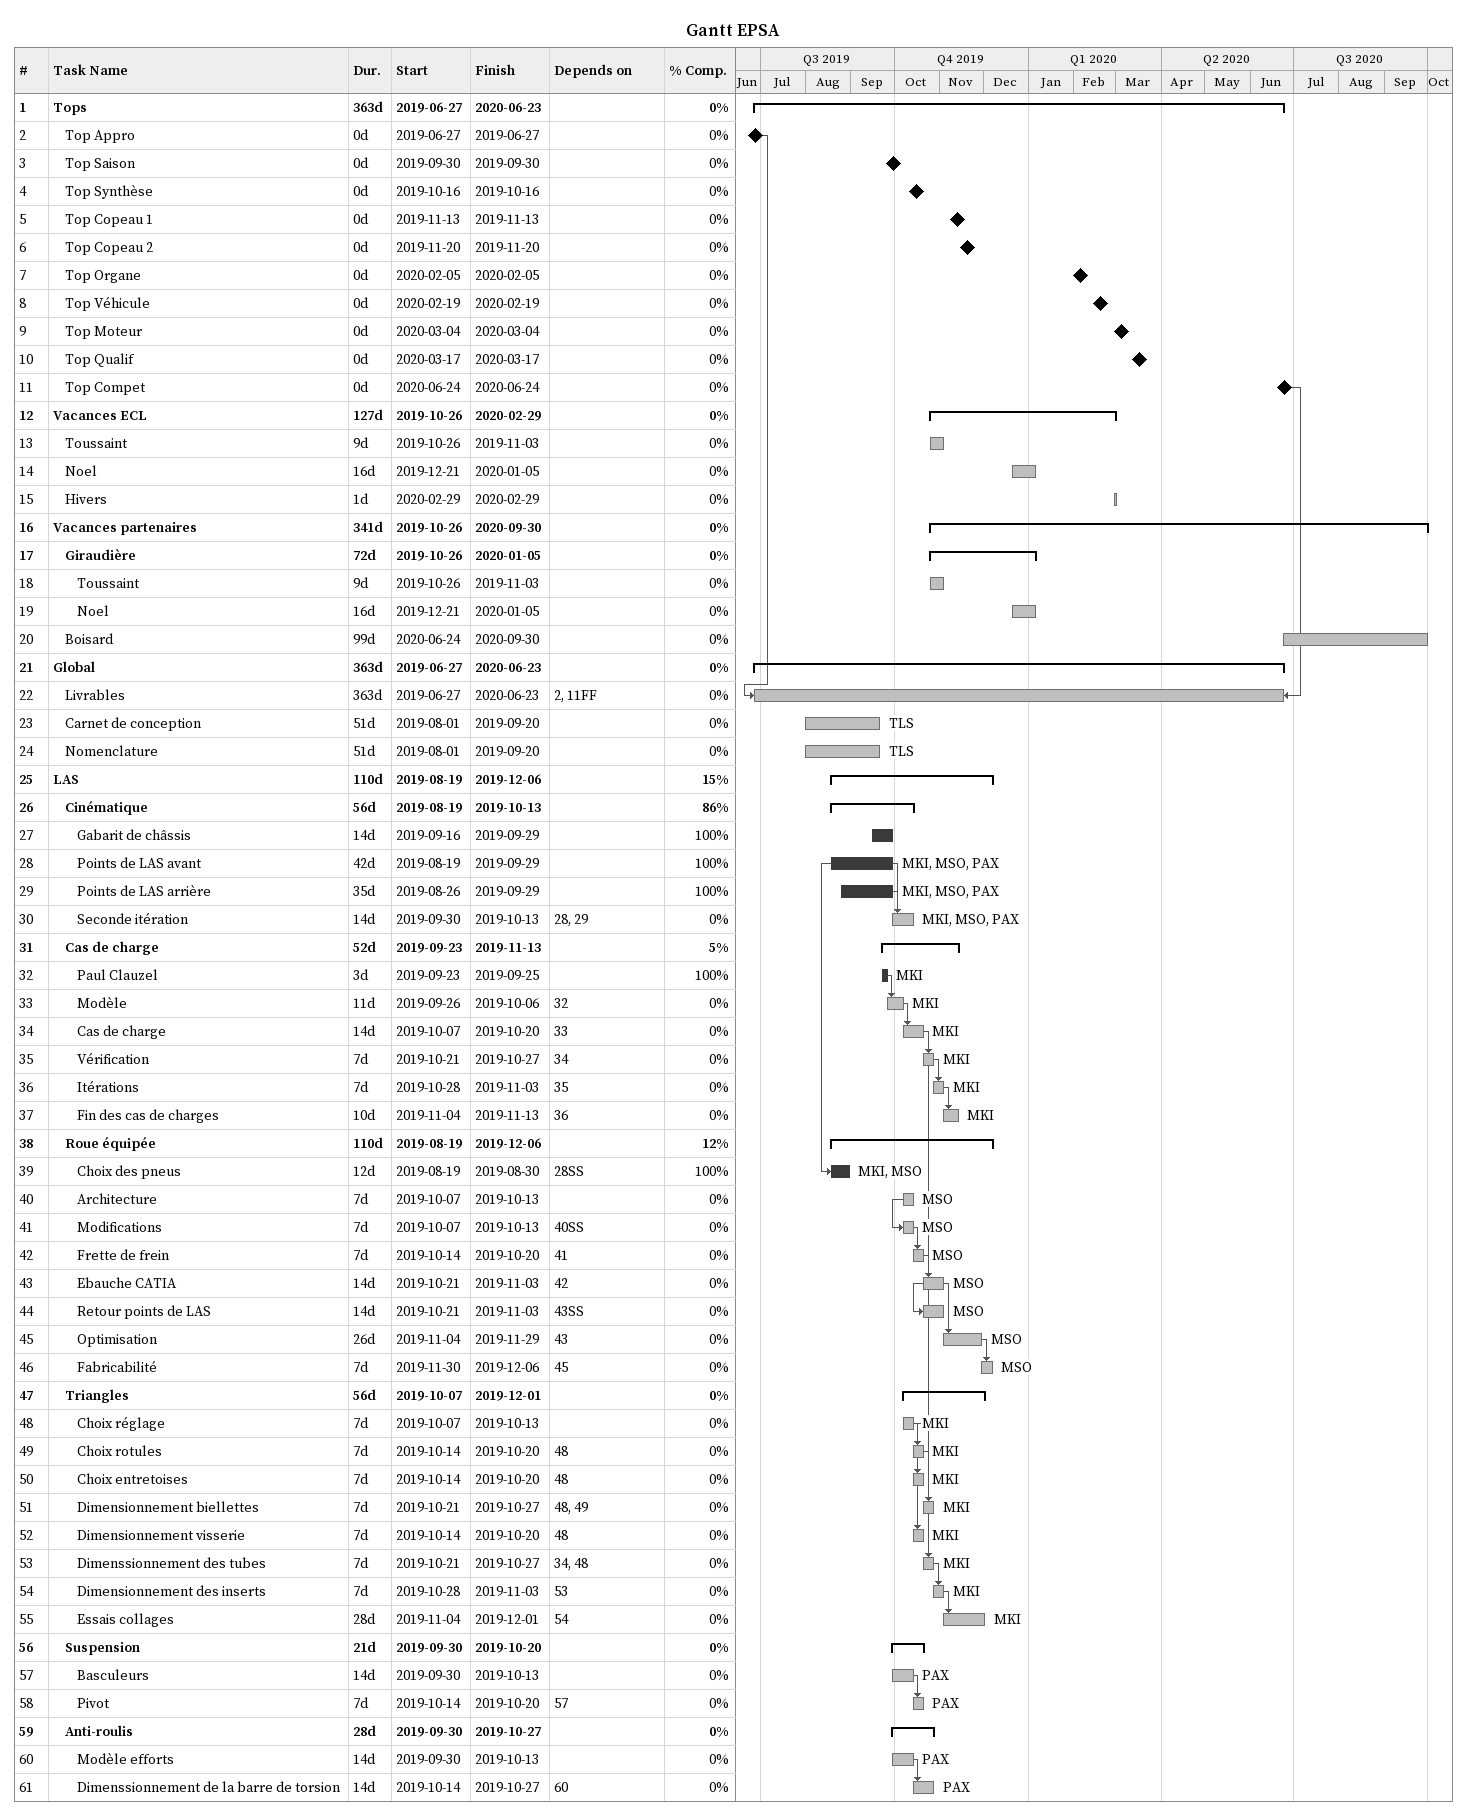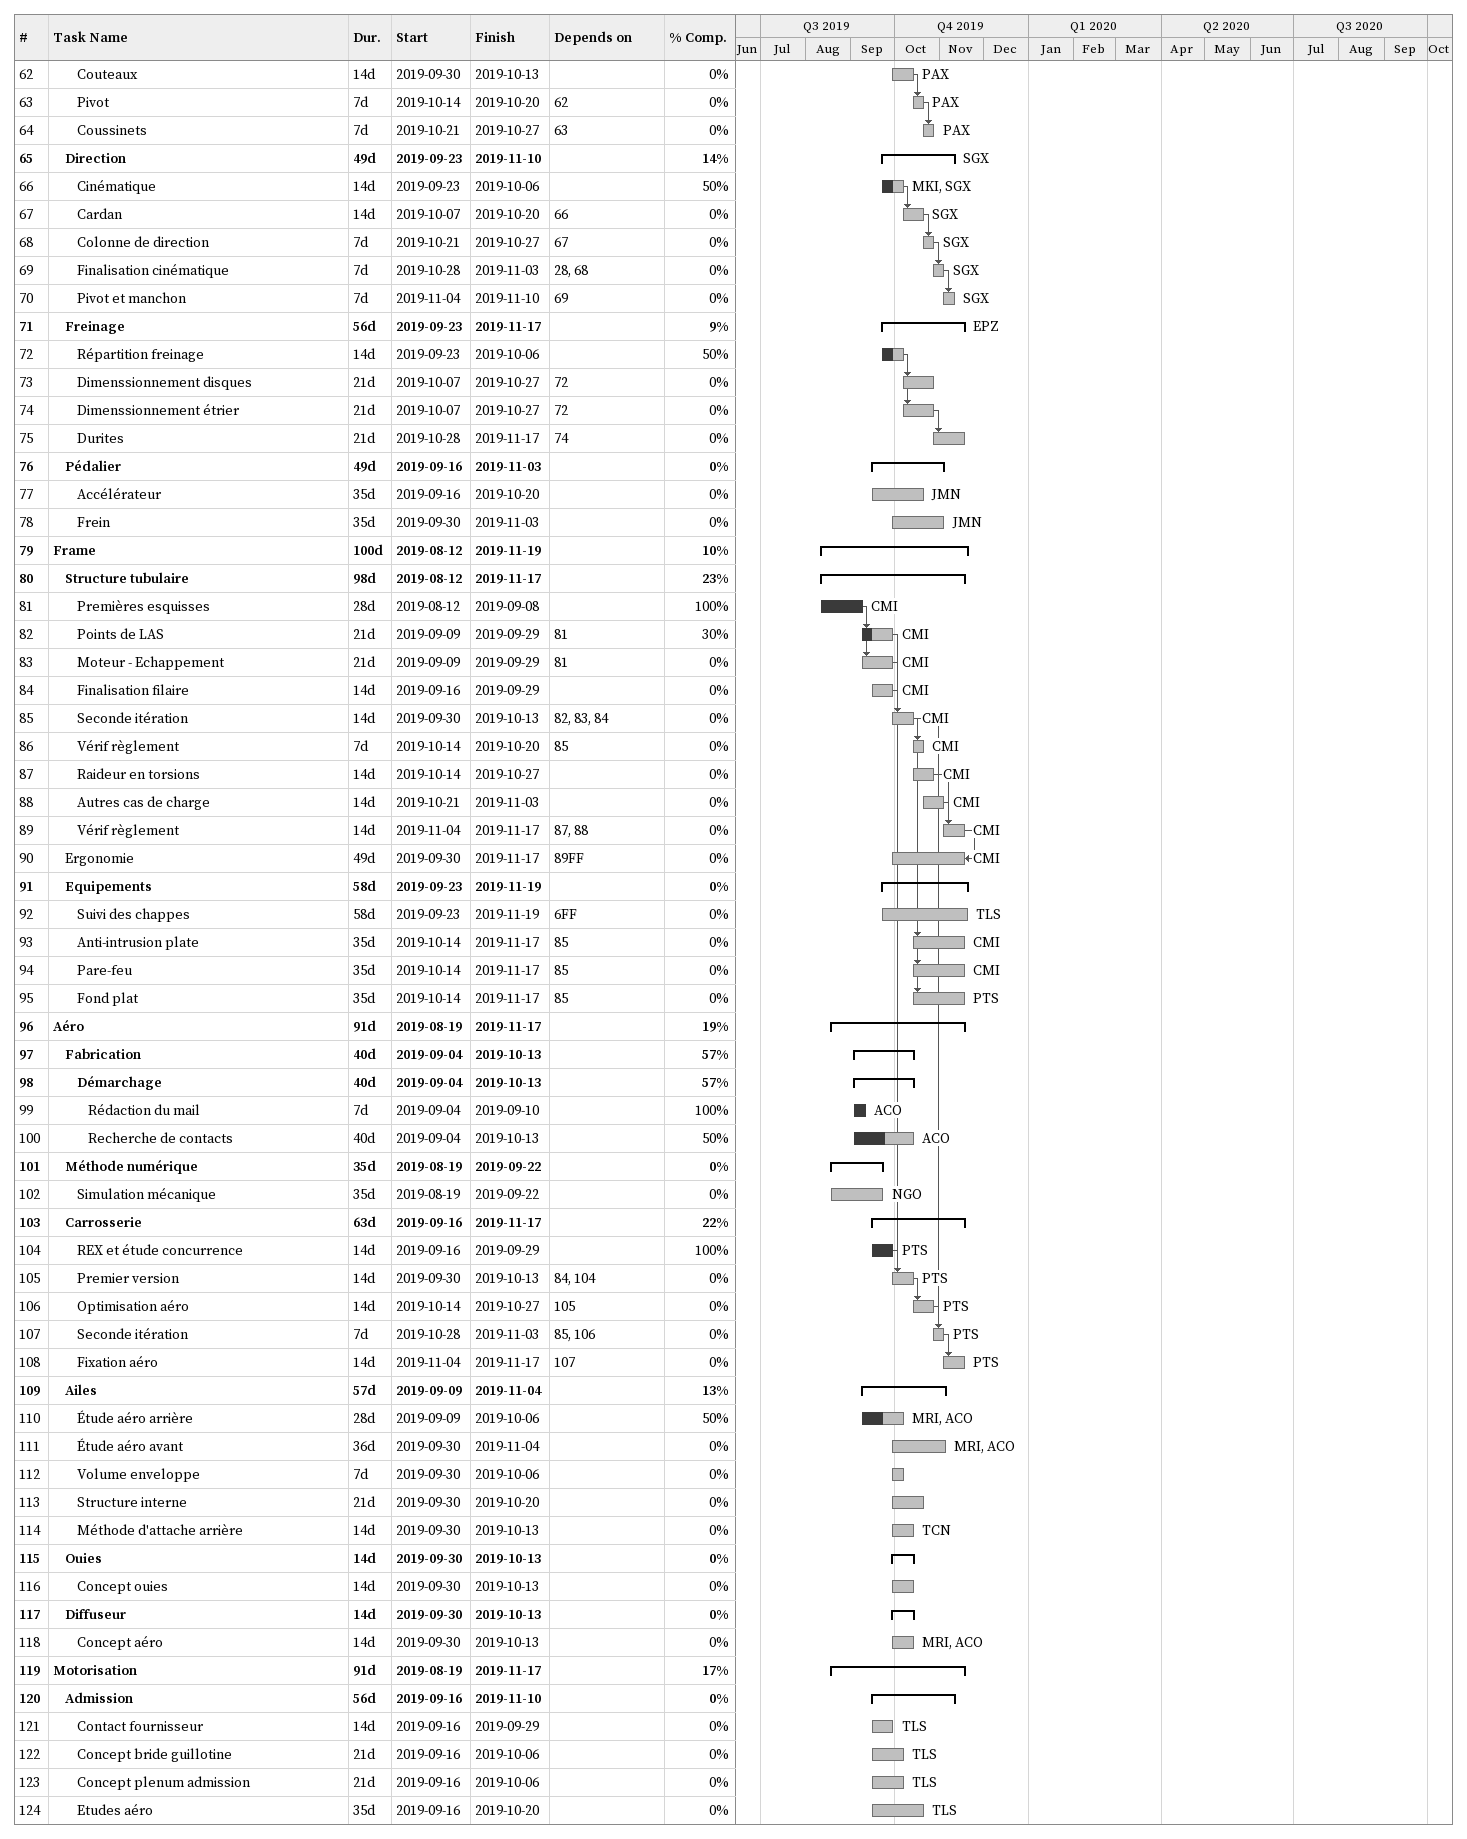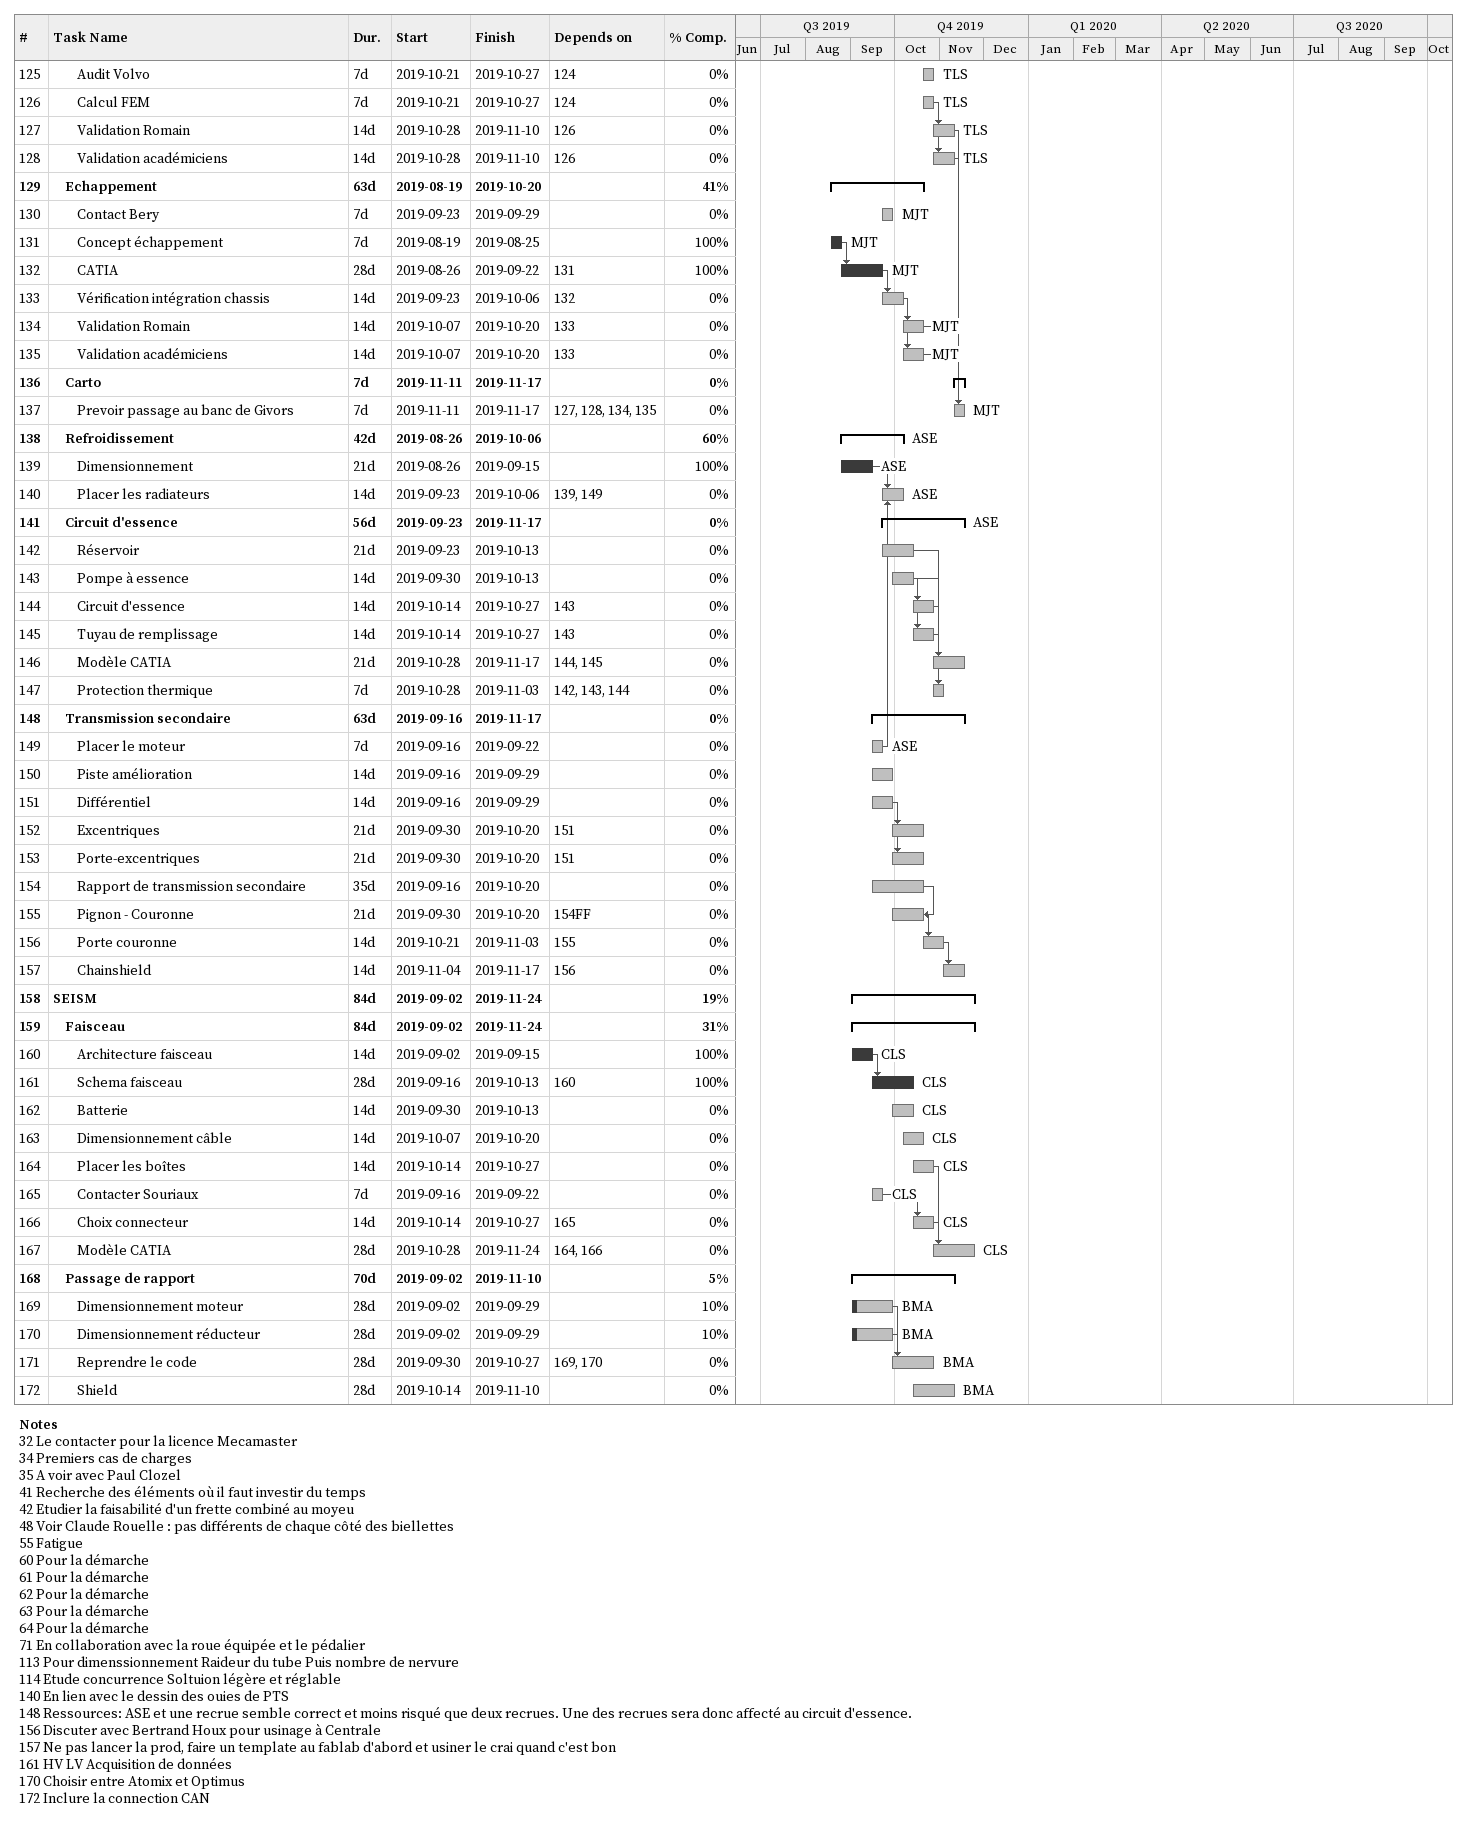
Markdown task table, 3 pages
Gantt EPSA

| ID | Level | Task | Duration | Start | Finish | Predecessors | Resources | % complete |
|---|---|---|---|---|---|---|---|---|
| 1 | 1 | **Tops** | 363d | 2019-06-27 | 2020-06-23 |  |  | 0 |
| 2 | 2 | Top Appro | 0d | 2019-06-27 | 2019-06-27 |  |  | 0 |
| 3 | 2 | Top Saison | 0d | 2019-09-30 | 2019-09-30 |  |  | 0 |
| 4 | 2 | Top Synthèse | 0d | 2019-10-16 | 2019-10-16 |  |  | 0 |
| 5 | 2 | Top Copeau 1 | 0d | 2019-11-13 | 2019-11-13 |  |  | 0 |
| 6 | 2 | Top Copeau 2 | 0d | 2019-11-20 | 2019-11-20 |  |  | 0 |
| 7 | 2 | Top Organe | 0d | 2020-02-05 | 2020-02-05 |  |  | 0 |
| 8 | 2 | Top Véhicule | 0d | 2020-02-19 | 2020-02-19 |  |  | 0 |
| 9 | 2 | Top Moteur | 0d | 2020-03-04 | 2020-03-04 |  |  | 0 |
| 10 | 2 | Top Qualif | 0d | 2020-03-17 | 2020-03-17 |  |  | 0 |
| 11 | 2 | Top Compet | 0d | 2020-06-24 | 2020-06-24 |  |  | 0 |
| 12 | 1 | **Vacances ECL** | 127d | 2019-10-26 | 2020-02-29 |  |  | 0 |
| 13 | 2 | Toussaint | 9d | 2019-10-26 | 2019-11-03 |  |  | 0 |
| 14 | 2 | Noel | 16d | 2019-12-21 | 2020-01-05 |  |  | 0 |
| 15 | 2 | Hivers | 1d | 2020-02-29 | 2020-02-29 |  |  | 0 |
| 16 | 1 | **Vacances partenaires** | 341d | 2019-10-26 | 2020-09-30 |  |  | 0 |
| 17 | 2 | **Giraudière** | 72d | 2019-10-26 | 2020-01-05 |  |  | 0 |
| 18 | 3 | Toussaint | 9d | 2019-10-26 | 2019-11-03 |  |  | 0 |
| 19 | 3 | Noel | 16d | 2019-12-21 | 2020-01-05 |  |  | 0 |
| 20 | 2 | Boisard | 99d | 2020-06-24 | 2020-09-30 |  |  | 0 |
| 21 | 1 | **Global** | 363d | 2019-06-27 | 2020-06-23 |  |  | 0 |
| 22 | 2 | Livrables | 363d | 2019-06-27 | 2020-06-23 | 2, 11FF |  | 0 |
| 23 | 2 | Carnet de conception | 51d | 2019-08-01 | 2019-09-20 |  | TLS | 0 |
| 24 | 2 | Nomenclature | 51d | 2019-08-01 | 2019-09-20 |  | TLS | 0 |
| 25 | 1 | **LAS** | 110d | 2019-08-19 | 2019-12-06 |  |  | 15 |
| 26 | 2 | **Cinématique** | 56d | 2019-08-19 | 2019-10-13 |  |  | 86 |
| 27 | 3 | Gabarit de châssis | 14d | 2019-09-16 | 2019-09-29 |  |  | 100 |
| 28 | 3 | Points de LAS avant | 42d | 2019-08-19 | 2019-09-29 |  | MKI, MSO, PAX | 100 |
| 29 | 3 | Points de LAS arrière | 35d | 2019-08-26 | 2019-09-29 |  | MKI, MSO, PAX | 100 |
| 30 | 3 | Seconde itération | 14d | 2019-09-30 | 2019-10-13 | 28, 29 | MKI, MSO, PAX | 0 |
| 31 | 2 | **Cas de charge** | 52d | 2019-09-23 | 2019-11-13 |  |  | 5 |
| 32 | 3 | Paul Clauzel | 3d | 2019-09-23 | 2019-09-25 |  | MKI | 100 |
| 33 | 3 | Modèle | 11d | 2019-09-26 | 2019-10-06 | 32 | MKI | 0 |
| 34 | 3 | Cas de charge | 14d | 2019-10-07 | 2019-10-20 | 33 | MKI | 0 |
| 35 | 3 | Vérification | 7d | 2019-10-21 | 2019-10-27 | 34 | MKI | 0 |
| 36 | 3 | Itérations | 7d | 2019-10-28 | 2019-11-03 | 35 | MKI | 0 |
| 37 | 3 | Fin des cas de charges | 10d | 2019-11-04 | 2019-11-13 | 36 | MKI | 0 |
| 38 | 2 | **Roue équipée** | 110d | 2019-08-19 | 2019-12-06 |  |  | 12 |
| 39 | 3 | Choix des pneus | 12d | 2019-08-19 | 2019-08-30 | 28SS | MKI, MSO | 100 |
| 40 | 3 | Architecture | 7d | 2019-10-07 | 2019-10-13 |  | MSO | 0 |
| 41 | 3 | Modifications | 7d | 2019-10-07 | 2019-10-13 | 40SS | MSO | 0 |
| 42 | 3 | Frette de frein | 7d | 2019-10-14 | 2019-10-20 | 41 | MSO | 0 |
| 43 | 3 | Ebauche CATIA | 14d | 2019-10-21 | 2019-11-03 | 42 | MSO | 0 |
| 44 | 3 | Retour points de LAS | 14d | 2019-10-21 | 2019-11-03 | 43SS | MSO | 0 |
| 45 | 3 | Optimisation | 26d | 2019-11-04 | 2019-11-29 | 43 | MSO | 0 |
| 46 | 3 | Fabricabilité | 7d | 2019-11-30 | 2019-12-06 | 45 | MSO | 0 |
| 47 | 2 | **Triangles** | 56d | 2019-10-07 | 2019-12-01 |  |  | 0 |
| 48 | 3 | Choix réglage | 7d | 2019-10-07 | 2019-10-13 |  | MKI | 0 |
| 49 | 3 | Choix rotules | 7d | 2019-10-14 | 2019-10-20 | 48 | MKI | 0 |
| 50 | 3 | Choix entretoises | 7d | 2019-10-14 | 2019-10-20 | 48 | MKI | 0 |
| 51 | 3 | Dimensionnement biellettes | 7d | 2019-10-21 | 2019-10-27 | 48, 49 | MKI | 0 |
| 52 | 3 | Dimensionnement visserie | 7d | 2019-10-14 | 2019-10-20 | 48 | MKI | 0 |
| 53 | 3 | Dimenssionnement des tubes | 7d | 2019-10-21 | 2019-10-27 | 34, 48 | MKI | 0 |
| 54 | 3 | Dimensionnement des inserts | 7d | 2019-10-28 | 2019-11-03 | 53 | MKI | 0 |
| 55 | 3 | Essais collages | 28d | 2019-11-04 | 2019-12-01 | 54 | MKI | 0 |
| 56 | 2 | **Suspension** | 21d | 2019-09-30 | 2019-10-20 |  |  | 0 |
| 57 | 3 | Basculeurs | 14d | 2019-09-30 | 2019-10-13 |  | PAX | 0 |
| 58 | 3 | Pivot | 7d | 2019-10-14 | 2019-10-20 | 57 | PAX | 0 |
| 59 | 2 | **Anti-roulis** | 28d | 2019-09-30 | 2019-10-27 |  |  | 0 |
| 60 | 3 | Modèle efforts | 14d | 2019-09-30 | 2019-10-13 |  | PAX | 0 |
| 61 | 3 | Dimenssionnement de la barre de torsion | 14d | 2019-10-14 | 2019-10-27 | 60 | PAX | 0 |
| 62 | 3 | Couteaux | 14d | 2019-09-30 | 2019-10-13 |  | PAX | 0 |
| 63 | 3 | Pivot | 7d | 2019-10-14 | 2019-10-20 | 62 | PAX | 0 |
| 64 | 3 | Coussinets | 7d | 2019-10-21 | 2019-10-27 | 63 | PAX | 0 |
| 65 | 2 | **Direction** | 49d | 2019-09-23 | 2019-11-10 |  | SGX | 14 |
| 66 | 3 | Cinématique | 14d | 2019-09-23 | 2019-10-06 |  | MKI, SGX | 50 |
| 67 | 3 | Cardan | 14d | 2019-10-07 | 2019-10-20 | 66 | SGX | 0 |
| 68 | 3 | Colonne de direction | 7d | 2019-10-21 | 2019-10-27 | 67 | SGX | 0 |
| 69 | 3 | Finalisation cinématique | 7d | 2019-10-28 | 2019-11-03 | 28, 68 | SGX | 0 |
| 70 | 3 | Pivot et manchon | 7d | 2019-11-04 | 2019-11-10 | 69 | SGX | 0 |
| 71 | 2 | **Freinage** | 56d | 2019-09-23 | 2019-11-17 |  | EPZ | 9 |
| 72 | 3 | Répartition freinage | 14d | 2019-09-23 | 2019-10-06 |  |  | 50 |
| 73 | 3 | Dimenssionnement disques | 21d | 2019-10-07 | 2019-10-27 | 72 |  | 0 |
| 74 | 3 | Dimenssionnement étrier | 21d | 2019-10-07 | 2019-10-27 | 72 |  | 0 |
| 75 | 3 | Durites | 21d | 2019-10-28 | 2019-11-17 | 74 |  | 0 |
| 76 | 2 | **Pédalier** | 49d | 2019-09-16 | 2019-11-03 |  |  | 0 |
| 77 | 3 | Accélérateur | 35d | 2019-09-16 | 2019-10-20 |  | JMN | 0 |
| 78 | 3 | Frein | 35d | 2019-09-30 | 2019-11-03 |  | JMN | 0 |
| 79 | 1 | **Frame** | 100d | 2019-08-12 | 2019-11-19 |  |  | 10 |
| 80 | 2 | **Structure tubulaire** | 98d | 2019-08-12 | 2019-11-17 |  |  | 23 |
| 81 | 3 | Premières esquisses | 28d | 2019-08-12 | 2019-09-08 |  | CMI | 100 |
| 82 | 3 | Points de LAS | 21d | 2019-09-09 | 2019-09-29 | 81 | CMI | 30 |
| 83 | 3 | Moteur - Echappement | 21d | 2019-09-09 | 2019-09-29 | 81 | CMI | 0 |
| 84 | 3 | Finalisation filaire | 14d | 2019-09-16 | 2019-09-29 |  | CMI | 0 |
| 85 | 3 | Seconde itération | 14d | 2019-09-30 | 2019-10-13 | 82, 83, 84 | CMI | 0 |
| 86 | 3 | Vérif règlement | 7d | 2019-10-14 | 2019-10-20 | 85 | CMI | 0 |
| 87 | 3 | Raideur en torsions | 14d | 2019-10-14 | 2019-10-27 |  | CMI | 0 |
| 88 | 3 | Autres cas de charge | 14d | 2019-10-21 | 2019-11-03 |  | CMI | 0 |
| 89 | 3 | Vérif règlement | 14d | 2019-11-04 | 2019-11-17 | 87, 88 | CMI | 0 |
| 90 | 2 | Ergonomie | 49d | 2019-09-30 | 2019-11-17 | 89FF | CMI | 0 |
| 91 | 2 | **Equipements** | 58d | 2019-09-23 | 2019-11-19 |  |  | 0 |
| 92 | 3 | Suivi des chappes | 58d | 2019-09-23 | 2019-11-19 | 6FF | TLS | 0 |
| 93 | 3 | Anti-intrusion plate | 35d | 2019-10-14 | 2019-11-17 | 85 | CMI | 0 |
| 94 | 3 | Pare-feu | 35d | 2019-10-14 | 2019-11-17 | 85 | CMI | 0 |
| 95 | 3 | Fond plat | 35d | 2019-10-14 | 2019-11-17 | 85 | PTS | 0 |
| 96 | 1 | **Aéro** | 91d | 2019-08-19 | 2019-11-17 |  |  | 19 |
| 97 | 2 | **Fabrication** | 40d | 2019-09-04 | 2019-10-13 |  |  | 57 |
| 98 | 3 | **Démarchage** | 40d | 2019-09-04 | 2019-10-13 |  |  | 57 |
| 99 | 4 | Rédaction du mail | 7d | 2019-09-04 | 2019-09-10 |  | ACO | 100 |
| 100 | 4 | Recherche de contacts | 40d | 2019-09-04 | 2019-10-13 |  | ACO | 50 |
| 101 | 2 | **Méthode numérique** | 35d | 2019-08-19 | 2019-09-22 |  |  | 0 |
| 102 | 3 | Simulation mécanique | 35d | 2019-08-19 | 2019-09-22 |  | NGO | 0 |
| 103 | 2 | **Carrosserie** | 63d | 2019-09-16 | 2019-11-17 |  |  | 22 |
| 104 | 3 | REX et étude concurrence | 14d | 2019-09-16 | 2019-09-29 |  | PTS | 100 |
| 105 | 3 | Premier version | 14d | 2019-09-30 | 2019-10-13 | 84, 104 | PTS | 0 |
| 106 | 3 | Optimisation aéro | 14d | 2019-10-14 | 2019-10-27 | 105 | PTS | 0 |
| 107 | 3 | Seconde itération | 7d | 2019-10-28 | 2019-11-03 | 85, 106 | PTS | 0 |
| 108 | 3 | Fixation aéro | 14d | 2019-11-04 | 2019-11-17 | 107 | PTS | 0 |
| 109 | 2 | **Ailes** | 57d | 2019-09-09 | 2019-11-04 |  |  | 13 |
| 110 | 3 | Étude aéro arrière | 28d | 2019-09-09 | 2019-10-06 |  | MRI, ACO | 50 |
| 111 | 3 | Étude aéro avant | 36d | 2019-09-30 | 2019-11-04 |  | MRI, ACO | 0 |
| 112 | 3 | Volume enveloppe | 7d | 2019-09-30 | 2019-10-06 |  |  | 0 |
| 113 | 3 | Structure interne | 21d | 2019-09-30 | 2019-10-20 |  |  | 0 |
| 114 | 3 | Méthode d'attache arrière | 14d | 2019-09-30 | 2019-10-13 |  | TCN | 0 |
| 115 | 2 | **Ouies** | 14d | 2019-09-30 | 2019-10-13 |  |  | 0 |
| 116 | 3 | Concept ouies | 14d | 2019-09-30 | 2019-10-13 |  |  | 0 |
| 117 | 2 | **Diffuseur** | 14d | 2019-09-30 | 2019-10-13 |  |  | 0 |
| 118 | 3 | Concept aéro | 14d | 2019-09-30 | 2019-10-13 |  | MRI, ACO | 0 |
| 119 | 1 | **Motorisation** | 91d | 2019-08-19 | 2019-11-17 |  |  | 17 |
| 120 | 2 | **Admission** | 56d | 2019-09-16 | 2019-11-10 |  |  | 0 |
| 121 | 3 | Contact fournisseur | 14d | 2019-09-16 | 2019-09-29 |  | TLS | 0 |
| 122 | 3 | Concept bride guillotine | 21d | 2019-09-16 | 2019-10-06 |  | TLS | 0 |
| 123 | 3 | Concept plenum admission | 21d | 2019-09-16 | 2019-10-06 |  | TLS | 0 |
| 124 | 3 | Etudes aéro | 35d | 2019-09-16 | 2019-10-20 |  | TLS | 0 |
| 125 | 3 | Audit Volvo | 7d | 2019-10-21 | 2019-10-27 | 124 | TLS | 0 |
| 126 | 3 | Calcul FEM | 7d | 2019-10-21 | 2019-10-27 | 124 | TLS | 0 |
| 127 | 3 | Validation Romain | 14d | 2019-10-28 | 2019-11-10 | 126 | TLS | 0 |
| 128 | 3 | Validation académiciens | 14d | 2019-10-28 | 2019-11-10 | 126 | TLS | 0 |
| 129 | 2 | **Echappement** | 63d | 2019-08-19 | 2019-10-20 |  |  | 41 |
| 130 | 3 | Contact Bery | 7d | 2019-09-23 | 2019-09-29 |  | MJT | 0 |
| 131 | 3 | Concept échappement | 7d | 2019-08-19 | 2019-08-25 |  | MJT | 100 |
| 132 | 3 | CATIA | 28d | 2019-08-26 | 2019-09-22 | 131 | MJT | 100 |
| 133 | 3 | Vérification intégration chassis | 14d | 2019-09-23 | 2019-10-06 | 132 |  | 0 |
| 134 | 3 | Validation Romain | 14d | 2019-10-07 | 2019-10-20 | 133 | MJT | 0 |
| 135 | 3 | Validation académiciens | 14d | 2019-10-07 | 2019-10-20 | 133 | MJT | 0 |
| 136 | 2 | **Carto** | 7d | 2019-11-11 | 2019-11-17 |  |  | 0 |
| 137 | 3 | Prevoir passage au banc de Givors | 7d | 2019-11-11 | 2019-11-17 | 127, 128, 134, 135 | MJT | 0 |
| 138 | 2 | **Refroidissement** | 42d | 2019-08-26 | 2019-10-06 |  | ASE | 60 |
| 139 | 3 | Dimensionnement | 21d | 2019-08-26 | 2019-09-15 |  | ASE | 100 |
| 140 | 3 | Placer les radiateurs | 14d | 2019-09-23 | 2019-10-06 | 139, 149 | ASE | 0 |
| 141 | 2 | **Circuit d'essence** | 56d | 2019-09-23 | 2019-11-17 |  | ASE | 0 |
| 142 | 3 | Réservoir | 21d | 2019-09-23 | 2019-10-13 |  |  | 0 |
| 143 | 3 | Pompe à essence | 14d | 2019-09-30 | 2019-10-13 |  |  | 0 |
| 144 | 3 | Circuit d'essence | 14d | 2019-10-14 | 2019-10-27 | 143 |  | 0 |
| 145 | 3 | Tuyau de remplissage | 14d | 2019-10-14 | 2019-10-27 | 143 |  | 0 |
| 146 | 3 | Modèle CATIA | 21d | 2019-10-28 | 2019-11-17 | 144, 145 |  | 0 |
| 147 | 3 | Protection thermique | 7d | 2019-10-28 | 2019-11-03 | 142, 143, 144 |  | 0 |
| 148 | 2 | **Transmission secondaire** | 63d | 2019-09-16 | 2019-11-17 |  |  | 0 |
| 149 | 3 | Placer le moteur | 7d | 2019-09-16 | 2019-09-22 |  | ASE | 0 |
| 150 | 3 | Piste amélioration | 14d | 2019-09-16 | 2019-09-29 |  |  | 0 |
| 151 | 3 | Différentiel | 14d | 2019-09-16 | 2019-09-29 |  |  | 0 |
| 152 | 3 | Excentriques | 21d | 2019-09-30 | 2019-10-20 | 151 |  | 0 |
| 153 | 3 | Porte-excentriques | 21d | 2019-09-30 | 2019-10-20 | 151 |  | 0 |
| 154 | 3 | Rapport de transmission secondaire | 35d | 2019-09-16 | 2019-10-20 |  |  | 0 |
| 155 | 3 | Pignon - Couronne | 21d | 2019-09-30 | 2019-10-20 | 154FF |  | 0 |
| 156 | 3 | Porte couronne | 14d | 2019-10-21 | 2019-11-03 | 155 |  | 0 |
| 157 | 3 | Chainshield | 14d | 2019-11-04 | 2019-11-17 | 156 |  | 0 |
| 158 | 1 | **SEISM** | 84d | 2019-09-02 | 2019-11-24 |  |  | 19 |
| 159 | 2 | **Faisceau** | 84d | 2019-09-02 | 2019-11-24 |  |  | 31 |
| 160 | 3 | Architecture faisceau | 14d | 2019-09-02 | 2019-09-15 |  | CLS | 100 |
| 161 | 3 | Schema faisceau | 28d | 2019-09-16 | 2019-10-13 | 160 | CLS | 100 |
| 162 | 3 | Batterie | 14d | 2019-09-30 | 2019-10-13 |  | CLS | 0 |
| 163 | 3 | Dimensionnement câble | 14d | 2019-10-07 | 2019-10-20 |  | CLS | 0 |
| 164 | 3 | Placer les boîtes | 14d | 2019-10-14 | 2019-10-27 |  | CLS | 0 |
| 165 | 3 | Contacter Souriaux | 7d | 2019-09-16 | 2019-09-22 |  | CLS | 0 |
| 166 | 3 | Choix connecteur | 14d | 2019-10-14 | 2019-10-27 | 165 | CLS | 0 |
| 167 | 3 | Modèle CATIA | 28d | 2019-10-28 | 2019-11-24 | 164, 166 | CLS | 0 |
| 168 | 2 | **Passage de rapport** | 70d | 2019-09-02 | 2019-11-10 |  |  | 5 |
| 169 | 3 | Dimensionnement moteur | 28d | 2019-09-02 | 2019-09-29 |  | BMA | 10 |
| 170 | 3 | Dimensionnement réducteur | 28d | 2019-09-02 | 2019-09-29 |  | BMA | 10 |
| 171 | 3 | Reprendre le code | 28d | 2019-09-30 | 2019-10-27 | 169, 170 | BMA | 0 |
| 172 | 3 | Shield | 28d | 2019-10-14 | 2019-11-10 |  | BMA | 0 |

Notes
- 32: Le contacter pour la licence Mecamaster
- 34: Premiers cas de charges
- 35: A voir avec Paul Clozel
- 41: Recherche des éléments où il faut investir du temps
- 42: Etudier la faisabilité d'un frette combiné au moyeu
- 48: Voir Claude Rouelle : pas différents de chaque côté des biellettes
- 55: Fatigue
- 60: Pour la démarche
- 61: Pour la démarche
- 62: Pour la démarche
- 63: Pour la démarche
- 64: Pour la démarche
- 71: En collaboration avec la roue équipée et le pédalier
- 113: Pour dimenssionnement Raideur du tube Puis nombre de nervure
- 114: Etude concurrence Soltuion légère et réglable
- 140: En lien avec le dessin des ouies de PTS
- 148: Ressources: ASE et une recrue semble correct et moins risqué que deux recrues. Une des recrues sera donc affecté au circuit d'essence.
- 156: Discuter avec Bertrand Houx pour usinage à Centrale
- 157: Ne pas lancer la prod, faire un template au fablab d'abord et usiner le crai quand c'est bon
- 161: HV LV Acquisition de données
- 170: Choisir entre Atomix et Optimus
- 172: Inclure la connection CAN
